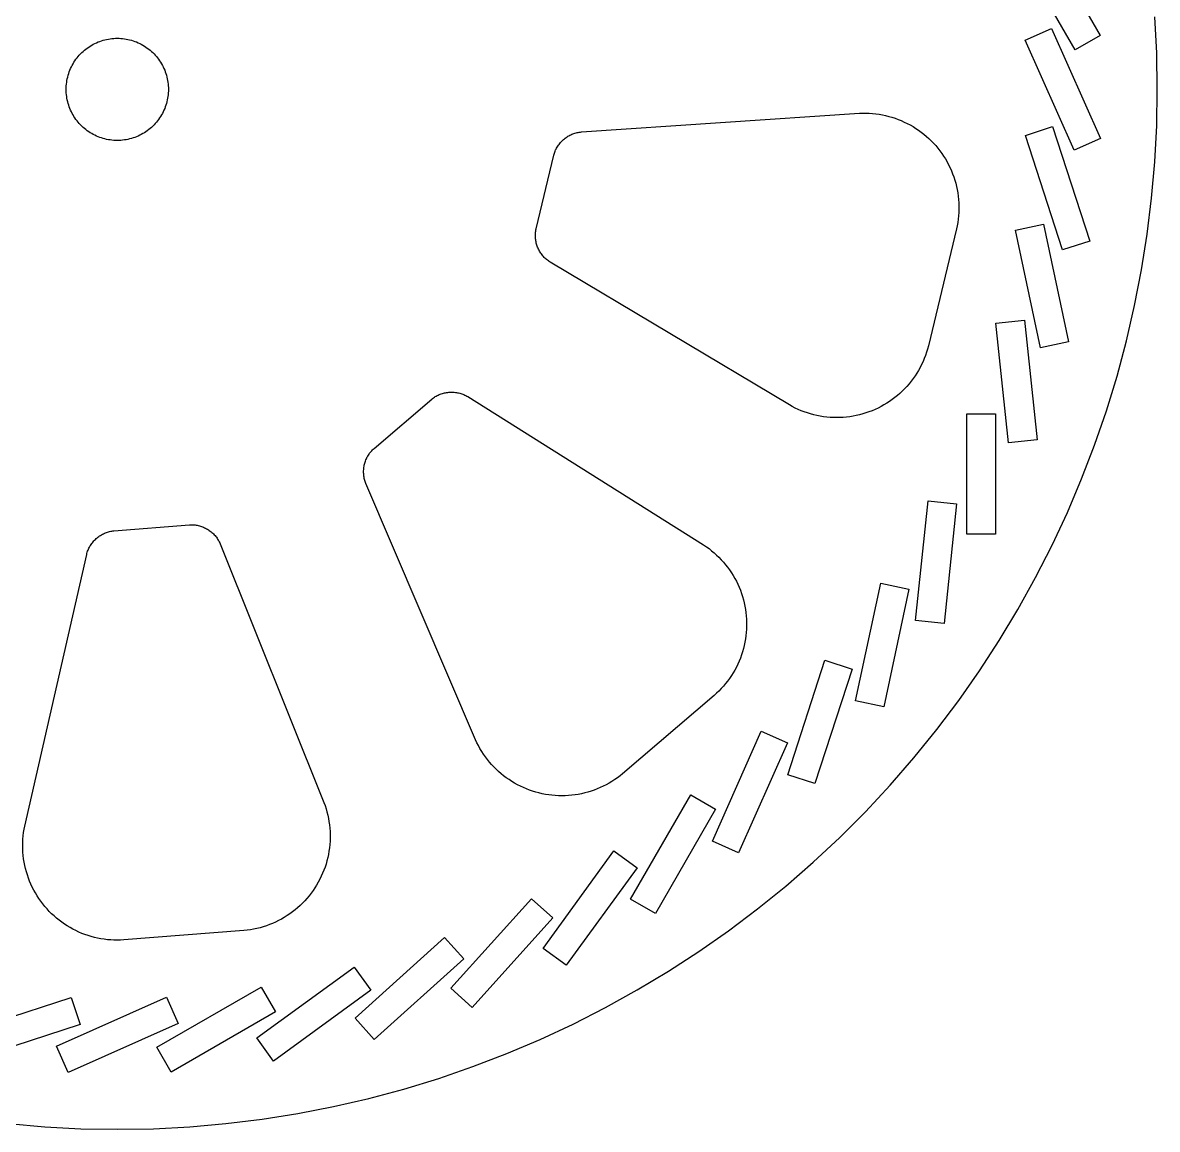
# Model space of a CAD drawing. Header units: metres. Extents: x -99 to 99, y -99 to 99.
# Drawn here: x -9 to 99, y -99 to 6.3 of the extents above; entities that cross this region are included whole.
import ezdxf

# ---------------------------------------------------------------- set-up
doc = ezdxf.new("R2010")
doc.units = ezdxf.units.M

msp = doc.modelspace()

# ---------------------------------------------------------------- linework, layer by layer
for p, q in [((87.8241, 15.0524), (93.5541, 5.12773)), ((91.1898, 3.76273), (85.4598, 13.6874)), ((98.9397, 3.45505), (98.7588, 6.90588)), ((86.4224, 4.67941), (88.9164, 5.78981)), ((88.9164, 5.78981), (93.5776, -4.67941)), ((-2.28397, 4.29553), (-2.13268, 4.37262)), ((-2.13268, 4.37262), (-1.97876, 4.4444)), ((-1.97876, 4.4444), (-1.82245, 4.51074)), ((-1.82245, 4.51074), (-1.66393, 4.57159)), ((-1.66393, 4.57159), (-1.50336, 4.62688)), ((-1.50336, 4.62688), (-1.34097, 4.67653)), ((-1.34097, 4.67653), (-1.17694, 4.72047)), ((-1.17694, 4.72047), (-1.01149, 4.75868)), ((-1.01149, 4.75868), (-0.84479, 4.79108)), ((-0.84479, 4.79108), (-0.67706, 4.81764)), ((-0.67706, 4.81764), (-0.50853, 4.83835)), ((-0.50853, 4.83835), (-0.33936, 4.85313)), ((-0.33936, 4.85313), (-0.16978, 4.86203)), ((-0.16978, 4.86203), (0, 4.86499)), ((0, 4.86499), (0.16978, 4.86203)), ((0.16978, 4.86203), (0.33936, 4.85313)), ((0.33936, 4.85313), (0.50853, 4.83835)), ((0.50853, 4.83835), (0.67706, 4.81764)), ((0.67706, 4.81764), (0.84479, 4.79108)), ((0.84479, 4.79108), (1.01149, 4.75868)), ((1.01149, 4.75868), (1.17694, 4.72047)), ((1.17694, 4.72047), (1.34097, 4.67653)), ((1.34097, 4.67653), (1.50336, 4.62688)), ((1.50336, 4.62688), (1.66393, 4.57159)), ((1.66393, 4.57159), (1.82245, 4.51074)), ((1.82245, 4.51074), (1.97876, 4.4444)), ((1.97876, 4.4444), (2.13268, 4.37262)), ((2.13268, 4.37262), (2.28397, 4.29553)), ((91.0836, -5.78981), (86.4224, 4.67941)), ((93.5541, 5.12773), (91.1898, 3.76273)), ((-3.72679, 3.12715), (-3.61539, 3.25531)), ((-3.61539, 3.25531), (-3.49959, 3.3795)), ((-3.49959, 3.3795), (-3.3795, 3.49959)), ((-3.3795, 3.49959), (-3.25531, 3.61539)), ((-3.25531, 3.61539), (-3.12715, 3.72679)), ((-3.12715, 3.72679), (-2.99518, 3.83366)), ((-2.99518, 3.83366), (-2.85957, 3.93587)), ((-2.85957, 3.93587), (-2.72046, 4.03326)), ((-2.72046, 4.03326), (-2.57805, 4.12575)), ((-2.57805, 4.12575), (-2.4325, 4.21321)), ((-2.4325, 4.21321), (-2.28397, 4.29553)), ((2.28397, 4.29553), (2.4325, 4.21321)), ((2.4325, 4.21321), (2.57805, 4.12575)), ((2.57805, 4.12575), (2.72046, 4.03326)), ((2.72046, 4.03326), (2.85957, 3.93587)), ((2.85957, 3.93587), (2.99518, 3.83366)), ((2.99518, 3.83366), (3.12715, 3.72679)), ((3.12715, 3.72679), (3.25531, 3.61539)), ((3.25531, 3.61539), (3.3795, 3.49959)), ((3.3795, 3.49959), (3.49959, 3.3795)), ((3.49959, 3.3795), (3.61539, 3.25531)), ((3.61539, 3.25531), (3.72679, 3.12715)), ((99, 0), (98.9397, 3.45505)), ((-4.37262, 2.13268), (-4.29553, 2.28397)), ((-4.29553, 2.28397), (-4.21321, 2.4325)), ((-4.21321, 2.4325), (-4.12575, 2.57805)), ((-4.12575, 2.57805), (-4.03326, 2.72046)), ((-4.03326, 2.72046), (-3.93587, 2.85957)), ((-3.93587, 2.85957), (-3.83366, 2.99518)), ((-3.83366, 2.99518), (-3.72679, 3.12715)), ((3.72679, 3.12715), (3.83366, 2.99518)), ((3.83366, 2.99518), (3.93587, 2.85957)), ((3.93587, 2.85957), (4.03326, 2.72046)), ((4.03326, 2.72046), (4.12575, 2.57805)), ((4.12575, 2.57805), (4.21321, 2.4325)), ((4.21321, 2.4325), (4.29553, 2.28397)), ((4.29553, 2.28397), (4.37262, 2.13268)), ((-4.75868, 1.01149), (-4.72047, 1.17694)), ((-4.72047, 1.17694), (-4.67653, 1.34097)), ((-4.67653, 1.34097), (-4.62688, 1.50336)), ((-4.62688, 1.50336), (-4.57159, 1.66393)), ((-4.57159, 1.66393), (-4.51074, 1.82245)), ((-4.51074, 1.82245), (-4.4444, 1.97876)), ((-4.4444, 1.97876), (-4.37262, 2.13268)), ((4.37262, 2.13268), (4.4444, 1.97876)), ((4.4444, 1.97876), (4.51074, 1.82245)), ((4.51074, 1.82245), (4.57159, 1.66393)), ((4.57159, 1.66393), (4.62688, 1.50336)), ((4.62688, 1.50336), (4.67653, 1.34097)), ((4.67653, 1.34097), (4.72047, 1.17694)), ((4.72047, 1.17694), (4.75868, 1.01149)), ((-4.86499, 0), (-4.86203, 0.16978)), ((-4.86203, -0.16978), (-4.86499, 0)), ((-4.86203, 0.16978), (-4.85313, 0.33936)), ((-4.85313, 0.33936), (-4.83835, 0.50853)), ((-4.83835, 0.50853), (-4.81764, 0.67706)), ((-4.81764, 0.67706), (-4.79108, 0.84479)), ((-4.79108, 0.84479), (-4.75868, 1.01149)), ((4.75868, 1.01149), (4.79108, 0.84479)), ((4.79108, 0.84479), (4.81764, 0.67706)), ((4.81764, 0.67706), (4.83835, 0.50853)), ((4.83835, 0.50853), (4.85313, 0.33936)), ((4.85313, 0.33936), (4.86203, 0.16978)), ((4.86203, 0.16978), (4.86499, 0)), ((4.86499, 0), (4.86203, -0.16978)), ((98.9397, -3.45505), (99, 0)), ((-4.85313, -0.33936), (-4.86203, -0.16978)), ((-4.83835, -0.50853), (-4.85313, -0.33936)), ((-4.81764, -0.67706), (-4.83835, -0.50853)), ((-4.79108, -0.84479), (-4.81764, -0.67706)), ((-4.75868, -1.01149), (-4.79108, -0.84479)), ((-4.72047, -1.17694), (-4.75868, -1.01149)), ((4.75868, -1.01149), (4.72047, -1.17694)), ((4.79108, -0.84479), (4.75868, -1.01149)), ((4.81764, -0.67706), (4.79108, -0.84479)), ((4.83835, -0.50853), (4.81764, -0.67706)), ((4.85313, -0.33936), (4.83835, -0.50853)), ((4.86203, -0.16978), (4.85313, -0.33936)), ((-4.67653, -1.34097), (-4.72047, -1.17694)), ((-4.62688, -1.50336), (-4.67653, -1.34097)), ((-4.57159, -1.66393), (-4.62688, -1.50336)), ((-4.51074, -1.82245), (-4.57159, -1.66393)), ((-4.4444, -1.97876), (-4.51074, -1.82245)), ((-4.37262, -2.13268), (-4.4444, -1.97876)), ((-4.29553, -2.28397), (-4.37262, -2.13268)), ((4.37262, -2.13268), (4.29553, -2.28397)), ((4.4444, -1.97876), (4.37262, -2.13268)), ((4.51074, -1.82245), (4.4444, -1.97876)), ((4.57159, -1.66393), (4.51074, -1.82245)), ((4.62688, -1.50336), (4.57159, -1.66393)), ((4.67653, -1.34097), (4.62688, -1.50336)), ((4.72047, -1.17694), (4.67653, -1.34097)), ((-4.21321, -2.4325), (-4.29553, -2.28397)), ((-4.12575, -2.57805), (-4.21321, -2.4325)), ((-4.03326, -2.72046), (-4.12575, -2.57805)), ((-3.93587, -2.85957), (-4.03326, -2.72046)), ((-3.83366, -2.99518), (-3.93587, -2.85957)), ((-3.72679, -3.12715), (-3.83366, -2.99518)), ((-3.61539, -3.25531), (-3.72679, -3.12715)), ((3.72679, -3.12715), (3.61539, -3.25531)), ((3.83366, -2.99518), (3.72679, -3.12715)), ((3.93587, -2.85957), (3.83366, -2.99518)), ((4.03326, -2.72046), (3.93587, -2.85957)), ((4.12575, -2.57805), (4.03326, -2.72046)), ((4.21321, -2.4325), (4.12575, -2.57805)), ((4.29553, -2.28397), (4.21321, -2.4325)), ((44.1845, -4.05098), (70.6425, -2.27562)), ((70.6425, -2.27562), (70.9565, -2.26465)), ((70.9565, -2.26465), (71.2706, -2.26466)), ((71.2706, -2.26466), (71.5846, -2.27562)), ((71.5846, -2.27562), (71.8979, -2.29752)), ((71.8979, -2.29752), (72.2104, -2.33037)), ((72.2104, -2.33037), (72.5215, -2.37408)), ((72.5215, -2.37408), (72.8308, -2.42863)), ((72.8308, -2.42863), (73.1381, -2.49394)), ((73.1381, -2.49394), (73.4429, -2.56995)), ((73.4429, -2.56995), (73.7449, -2.65654)), ((73.7449, -2.65654), (74.0437, -2.7536)), ((74.0437, -2.7536), (74.3389, -2.86107)), ((74.3389, -2.86107), (74.6301, -2.97874)), ((74.6301, -2.97874), (74.9171, -3.10651)), ((74.9171, -3.10651), (75.1995, -3.24423)), ((-3.49959, -3.3795), (-3.61539, -3.25531)), ((-3.3795, -3.49959), (-3.49959, -3.3795)), ((-3.25531, -3.61539), (-3.3795, -3.49959)), ((-3.12715, -3.72679), (-3.25531, -3.61539)), ((-2.99518, -3.83366), (-3.12715, -3.72679)), ((-2.85957, -3.93587), (-2.99518, -3.83366)), ((-2.72046, -4.03326), (-2.85957, -3.93587)), ((-2.57805, -4.12575), (-2.72046, -4.03326)), ((-2.4325, -4.21321), (-2.57805, -4.12575)), ((-2.28397, -4.29553), (-2.4325, -4.21321)), ((-2.13268, -4.37262), (-2.28397, -4.29553)), ((2.28397, -4.29553), (2.13268, -4.37262)), ((2.4325, -4.21321), (2.28397, -4.29553)), ((2.57805, -4.12575), (2.4325, -4.21321)), ((2.72046, -4.03326), (2.57805, -4.12575)), ((2.85957, -3.93587), (2.72046, -4.03326)), ((2.99518, -3.83366), (2.85957, -3.93587)), ((3.12715, -3.72679), (2.99518, -3.83366)), ((3.25531, -3.61539), (3.12715, -3.72679)), ((3.3795, -3.49959), (3.25531, -3.61539)), ((3.49959, -3.3795), (3.3795, -3.49959)), ((3.61539, -3.25531), (3.49959, -3.3795)), ((43.1781, -4.32063), (43.2738, -4.27803)), ((43.2738, -4.27803), (43.3709, -4.23882)), ((43.3709, -4.23882), (43.4693, -4.203)), ((43.4693, -4.203), (43.5688, -4.17062)), ((43.5688, -4.17062), (43.6695, -4.14177)), ((43.6695, -4.14177), (43.7711, -4.11644)), ((43.7711, -4.11644), (43.8735, -4.09467)), ((43.8735, -4.09467), (43.9767, -4.07648)), ((43.9767, -4.07648), (44.0804, -4.06192)), ((44.0804, -4.06192), (44.1845, -4.05098)), ((75.1995, -3.24423), (75.4768, -3.39169)), ((75.4768, -3.39169), (75.7489, -3.54877)), ((75.7489, -3.54877), (76.0153, -3.71524)), ((76.0153, -3.71524), (76.2757, -3.89091)), ((76.2757, -3.89091), (76.5299, -4.07556)), ((76.5299, -4.07556), (76.7774, -4.26897)), ((76.7774, -4.26897), (77.0181, -4.47089)), ((86.4381, -4.37981), (89.0345, -3.53619)), ((89.0345, -3.53619), (92.5758, -14.4353)), ((98.7588, -6.90588), (98.9397, -3.45505)), ((-1.97876, -4.4444), (-2.13268, -4.37262)), ((-1.82245, -4.51074), (-1.97876, -4.4444)), ((-1.66393, -4.57159), (-1.82245, -4.51074)), ((-1.50336, -4.62688), (-1.66393, -4.57159)), ((-1.34097, -4.67653), (-1.50336, -4.62688)), ((-1.17694, -4.72047), (-1.34097, -4.67653)), ((-1.01149, -4.75868), (-1.17694, -4.72047)), ((-0.84479, -4.79108), (-1.01149, -4.75868)), ((-0.67706, -4.81764), (-0.84479, -4.79108)), ((-0.50853, -4.83835), (-0.67706, -4.81764)), ((-0.33936, -4.85313), (-0.50853, -4.83835)), ((-0.16978, -4.86203), (-0.33936, -4.85313)), ((0, -4.86499), (-0.16978, -4.86203)), ((0.16978, -4.86203), (0, -4.86499)), ((0.33936, -4.85313), (0.16978, -4.86203)), ((0.50853, -4.83835), (0.33936, -4.85313)), ((0.67706, -4.81764), (0.50853, -4.83835)), ((0.84479, -4.79108), (0.67706, -4.81764)), ((1.01149, -4.75868), (0.84479, -4.79108)), ((1.17694, -4.72047), (1.01149, -4.75868)), ((1.34097, -4.67653), (1.17694, -4.72047)), ((1.50336, -4.62688), (1.34097, -4.67653)), ((1.66393, -4.57159), (1.50336, -4.62688)), ((1.82245, -4.51074), (1.66393, -4.57159)), ((1.97876, -4.4444), (1.82245, -4.51074)), ((2.13268, -4.37262), (1.97876, -4.4444)), ((41.9299, -5.40564), (41.9885, -5.31882)), ((41.9885, -5.31882), (42.05, -5.23412)), ((42.05, -5.23412), (42.1145, -5.1516)), ((42.1145, -5.1516), (42.1818, -5.07137)), ((42.1818, -5.07137), (42.2519, -4.99356)), ((42.2519, -4.99356), (42.3246, -4.91823)), ((42.3246, -4.91823), (42.4, -4.84549)), ((42.4, -4.84549), (42.4778, -4.77542)), ((42.4778, -4.77542), (42.558, -4.70811)), ((42.558, -4.70811), (42.6405, -4.64365)), ((42.6405, -4.64365), (42.7252, -4.58211)), ((42.7252, -4.58211), (42.812, -4.52353)), ((42.812, -4.52353), (42.9008, -4.46805)), ((42.9008, -4.46805), (42.9915, -4.41568)), ((42.9915, -4.41568), (43.084, -4.36653)), ((43.084, -4.36653), (43.1781, -4.32063)), ((77.0181, -4.47089), (77.2515, -4.68109)), ((77.2515, -4.68109), (77.4775, -4.89932)), ((77.4775, -4.89932), (77.6957, -5.12529)), ((77.6957, -5.12529), (77.9059, -5.35875)), ((77.9059, -5.35875), (78.1079, -5.5994)), ((89.9794, -15.2789), (86.4381, -4.37981)), ((93.5776, -4.67941), (91.0836, -5.78981)), ((39.8631, -13.282), (41.5482, -6.26309)), ((41.5482, -6.26309), (41.577, -6.16243)), ((41.577, -6.16243), (41.6094, -6.06285)), ((41.6094, -6.06285), (41.6452, -5.96445)), ((41.6452, -5.96445), (41.6844, -5.86736)), ((41.6844, -5.86736), (41.727, -5.7717)), ((41.727, -5.7717), (41.7729, -5.67757)), ((41.7729, -5.67757), (41.8221, -5.58513)), ((41.8221, -5.58513), (41.8745, -5.49445)), ((41.8745, -5.49445), (41.9299, -5.40564)), ((78.1079, -5.5994), (78.3013, -5.84695)), ((78.3013, -5.84695), (78.4859, -6.10109)), ((78.4859, -6.10109), (78.6616, -6.36153)), ((78.6616, -6.36153), (78.828, -6.62794)), ((78.828, -6.62794), (78.9851, -6.89999)), ((78.9851, -6.89999), (79.1326, -7.17737)), ((79.1326, -7.17737), (79.2703, -7.45972)), ((79.2703, -7.45972), (79.3981, -7.74669)), ((98.4577, -10.3483), (98.7588, -6.90588)), ((79.3981, -7.74669), (79.5158, -8.03798)), ((79.5158, -8.03798), (79.6232, -8.33316)), ((79.6232, -8.33316), (79.7203, -8.63194)), ((79.7203, -8.63194), (79.8069, -8.9339)), ((79.8069, -8.9339), (79.8829, -9.23872)), ((79.8829, -9.23872), (79.9482, -9.54601)), ((79.9482, -9.54601), (80.0027, -9.85538)), ((80.0027, -9.85538), (80.0465, -10.1665)), ((80.0465, -10.1665), (80.0793, -10.4789)), ((80.0793, -10.4789), (80.1012, -10.7923)), ((80.1012, -10.7923), (80.1122, -11.1062)), ((98.0365, -13.7781), (98.4577, -10.3483)), ((80.1012, -11.7343), (80.0793, -12.0477)), ((80.1122, -11.4203), (80.1012, -11.7343)), ((80.1122, -11.1062), (80.1122, -11.4203)), ((80.0027, -12.6712), (79.9482, -12.9805)), ((80.0465, -12.3601), (80.0027, -12.6712)), ((80.0793, -12.0477), (80.0465, -12.3601)), ((85.5068, -13.3911), (88.1771, -12.8235)), ((88.1771, -12.8235), (90.5598, -24.033)), ((39.7975, -13.9057), (39.7994, -13.8011)), ((39.7993, -14.0104), (39.7975, -13.9057)), ((39.8048, -14.115), (39.7993, -14.0104)), ((39.7994, -13.8011), (39.8048, -13.6965)), ((39.8048, -13.6965), (39.814, -13.5922)), ((39.814, -13.5922), (39.8267, -13.4882)), ((39.8267, -13.4882), (39.8431, -13.3848)), ((39.8431, -13.3848), (39.8631, -13.282)), ((79.8829, -13.2878), (77.2087, -24.4265)), ((79.9482, -12.9805), (79.8829, -13.2878)), ((87.8894, -24.6006), (85.5068, -13.3911)), ((97.496, -17.1912), (98.0365, -13.7781)), ((39.814, -14.2193), (39.8048, -14.115)), ((39.8267, -14.3233), (39.814, -14.2193)), ((39.8431, -14.4267), (39.8267, -14.3233)), ((39.8631, -14.5295), (39.8431, -14.4267)), ((39.8866, -14.6315), (39.8631, -14.5295)), ((39.9137, -14.7327), (39.8866, -14.6315)), ((39.9444, -14.8328), (39.9137, -14.7327)), ((39.9785, -14.9318), (39.9444, -14.8328)), ((40.016, -15.0296), (39.9785, -14.9318)), ((40.0569, -15.126), (40.016, -15.0296)), ((92.5758, -14.4353), (89.9794, -15.2789)), ((40.1012, -15.2209), (40.0569, -15.126)), ((40.1487, -15.3141), (40.1012, -15.2209)), ((40.1994, -15.4057), (40.1487, -15.3141)), ((40.2534, -15.4955), (40.1994, -15.4057)), ((40.3104, -15.5833), (40.2534, -15.4955)), ((40.3705, -15.6691), (40.3104, -15.5833)), ((40.4335, -15.7527), (40.3705, -15.6691)), ((40.4994, -15.8341), (40.4335, -15.7527)), ((40.5681, -15.9131), (40.4994, -15.8341)), ((40.6395, -15.9897), (40.5681, -15.9131)), ((40.7135, -16.0638), (40.6395, -15.9897)), ((40.7901, -16.1352), (40.7135, -16.0638)), ((40.8692, -16.2039), (40.7901, -16.1352)), ((40.9505, -16.2698), (40.8692, -16.2039)), ((41.0342, -16.3328), (40.9505, -16.2698)), ((41.1199, -16.3929), (41.0342, -16.3328)), ((41.2078, -16.4499), (41.1199, -16.3929)), ((63.9761, -30.0434), (41.2078, -16.4499)), ((96.8366, -20.5833), (97.496, -17.1912)), ((96.0593, -23.9503), (96.8366, -20.5833)), ((83.6386, -22.2556), (86.3537, -21.9702)), ((84.8365, -33.6528), (83.6386, -22.2556)), ((86.3537, -21.9702), (87.5515, -33.3674)), ((77.1274, -24.7299), (77.0356, -25.0304)), ((77.2087, -24.4265), (77.1274, -24.7299)), ((90.5598, -24.033), (87.8894, -24.6006)), ((95.1649, -27.2881), (96.0593, -23.9503)), ((76.698, -25.9098), (76.5652, -26.1945)), ((76.8207, -25.6207), (76.698, -25.9098)), ((76.9333, -25.3274), (76.8207, -25.6207)), ((77.0356, -25.0304), (76.9333, -25.3274)), ((76.2703, -26.7492), (76.1085, -27.0185)), ((76.4226, -26.4744), (76.2703, -26.7492)), ((76.5652, -26.1945), (76.4226, -26.4744)), ((75.3705, -28.0343), (75.1644, -28.2714)), ((75.5682, -27.7902), (75.3705, -28.0343)), ((75.7572, -27.5393), (75.5682, -27.7902)), ((75.9374, -27.2819), (75.7572, -27.5393)), ((76.1085, -27.0185), (75.9374, -27.2819)), ((94.1546, -30.5927), (95.1649, -27.2881)), ((30.3654, -29.1959), (30.4578, -29.1468)), ((30.4578, -29.1468), (30.5519, -29.1009)), ((30.5519, -29.1009), (30.6476, -29.0583)), ((30.6476, -29.0583), (30.7447, -29.0191)), ((30.7447, -29.0191), (30.8431, -28.9832)), ((30.8431, -28.9832), (30.9427, -28.9509)), ((30.9427, -28.9509), (31.0433, -28.922)), ((31.0433, -28.922), (31.1449, -28.8967)), ((31.1449, -28.8967), (31.2474, -28.8749)), ((31.2474, -28.8749), (31.3505, -28.8567)), ((31.3505, -28.8567), (31.4542, -28.8422)), ((31.4542, -28.8422), (31.5583, -28.8312)), ((31.5583, -28.8312), (31.6628, -28.8239)), ((31.6628, -28.8239), (31.7674, -28.8203)), ((31.7674, -28.8203), (31.8721, -28.8203)), ((31.8721, -28.8203), (31.9768, -28.8239)), ((31.9768, -28.8239), (32.0813, -28.8312)), ((32.0813, -28.8312), (32.1854, -28.8422)), ((32.1854, -28.8422), (32.2891, -28.8567)), ((32.2891, -28.8567), (32.3922, -28.8749)), ((32.3922, -28.8749), (32.4946, -28.8967)), ((32.4946, -28.8967), (32.5963, -28.922)), ((32.5963, -28.922), (32.6969, -28.9509)), ((32.6969, -28.9509), (32.7965, -28.9832)), ((32.7965, -28.9832), (32.8949, -29.0191)), ((32.8949, -29.0191), (32.992, -29.0583)), ((32.992, -29.0583), (33.0876, -29.1009)), ((33.0876, -29.1009), (33.1818, -29.1468)), ((33.1818, -29.1468), (33.2742, -29.1959)), ((74.2612, -29.1436), (74.017, -29.3413)), ((74.4982, -28.9375), (74.2612, -29.1436)), ((74.728, -28.7233), (74.4982, -28.9375)), ((74.9501, -28.5011), (74.728, -28.7233)), ((75.1644, -28.2714), (74.9501, -28.5011)), ((24.4429, -34.1763), (29.9318, -29.4884)), ((29.9318, -29.4884), (30.0143, -29.4239)), ((30.0143, -29.4239), (30.099, -29.3623)), ((30.099, -29.3623), (30.1859, -29.3038)), ((30.1859, -29.3038), (30.2747, -29.2483)), ((30.2747, -29.2483), (30.3654, -29.1959)), ((33.2742, -29.1959), (33.3649, -29.2483)), ((33.3649, -29.2483), (55.8134, -43.3636)), ((64.2508, -30.1957), (63.9761, -30.0434)), ((64.5307, -30.3383), (64.2508, -30.1957)), ((72.7013, -30.1957), (72.4214, -30.3383)), ((72.9761, -30.0434), (72.7013, -30.1957)), ((73.2453, -29.8816), (72.9761, -30.0434)), ((73.5088, -29.7105), (73.2453, -29.8816)), ((73.7661, -29.5303), (73.5088, -29.7105)), ((74.017, -29.3413), (73.7661, -29.5303)), ((64.8154, -30.4711), (64.5307, -30.3383)), ((65.1046, -30.5939), (64.8154, -30.4711)), ((65.3979, -30.7064), (65.1046, -30.5939)), ((65.6949, -30.8087), (65.3979, -30.7064)), ((65.9953, -30.9006), (65.6949, -30.8087)), ((66.2988, -30.9819), (65.9953, -30.9006)), ((66.6049, -31.0525), (66.2988, -30.9819)), ((66.9132, -31.1125), (66.6049, -31.0525)), ((67.2235, -31.1616), (66.9132, -31.1125)), ((67.5353, -31.1999), (67.2235, -31.1616)), ((67.8483, -31.2273), (67.5353, -31.1999)), ((68.162, -31.2437), (67.8483, -31.2273)), ((68.4761, -31.2492), (68.162, -31.2437)), ((68.7901, -31.2437), (68.4761, -31.2492)), ((69.1039, -31.2273), (68.7901, -31.2437)), ((69.4168, -31.1999), (69.1039, -31.2273)), ((69.7286, -31.1616), (69.4168, -31.1999)), ((70.0389, -31.1125), (69.7286, -31.1616)), ((70.3473, -31.0525), (70.0389, -31.1125)), ((70.6534, -30.9819), (70.3473, -31.0525)), ((70.9568, -30.9006), (70.6534, -30.9819)), ((71.2572, -30.8087), (70.9568, -30.9006)), ((71.5542, -30.7064), (71.2572, -30.8087)), ((71.8475, -30.5939), (71.5542, -30.7064)), ((72.1367, -30.4711), (71.8475, -30.5939)), ((72.4214, -30.3383), (72.1367, -30.4711)), ((80.8541, -42.3363), (80.8541, -30.8763)), ((80.8541, -30.8763), (83.5841, -30.8763)), ((83.5841, -30.8763), (83.5841, -42.3363)), ((93.0296, -33.86), (94.1546, -30.5927)), ((87.5515, -33.3674), (84.8365, -33.6528)), ((24.0233, -34.6424), (24.0863, -34.5588)), ((24.0863, -34.5588), (24.1522, -34.4774)), ((24.1522, -34.4774), (24.2209, -34.3984)), ((24.2209, -34.3984), (24.2923, -34.3218)), ((24.2923, -34.3218), (24.3664, -34.2477)), ((24.3664, -34.2477), (24.4429, -34.1763)), ((91.7912, -37.086), (93.0296, -33.86)), ((23.5394, -35.68), (23.5665, -35.5788)), ((23.5665, -35.5788), (23.5972, -35.4787)), ((23.5972, -35.4787), (23.6313, -35.3797)), ((23.6313, -35.3797), (23.6688, -35.2819)), ((23.6688, -35.2819), (23.7097, -35.1855)), ((23.7097, -35.1855), (23.754, -35.0906)), ((23.754, -35.0906), (23.8015, -34.9973)), ((23.8015, -34.9973), (23.8522, -34.9057)), ((23.8522, -34.9057), (23.9062, -34.816)), ((23.9062, -34.816), (23.9632, -34.7282)), ((23.9632, -34.7282), (24.0233, -34.6424)), ((23.4503, -36.4057), (23.4522, -36.3011)), ((23.4522, -36.5105), (23.4503, -36.4057)), ((23.4522, -36.3011), (23.4576, -36.1965)), ((23.4576, -36.615), (23.4522, -36.5105)), ((23.4576, -36.1965), (23.4668, -36.0922)), ((23.4668, -36.7193), (23.4576, -36.615)), ((23.4668, -36.0922), (23.4795, -35.9882)), ((23.4795, -36.8233), (23.4668, -36.7193)), ((23.4795, -35.9882), (23.4959, -35.8848)), ((23.4959, -35.8848), (23.5159, -35.782)), ((23.5159, -35.782), (23.5394, -35.68)), ((23.4959, -36.9267), (23.4795, -36.8233)), ((23.5159, -37.0295), (23.4959, -36.9267)), ((23.5394, -37.1315), (23.5159, -37.0295)), ((23.5665, -37.2327), (23.5394, -37.1315)), ((23.5972, -37.3328), (23.5665, -37.2327)), ((23.6313, -37.4318), (23.5972, -37.3328)), ((23.6688, -37.5296), (23.6313, -37.4318)), ((34.0986, -61.9098), (23.6688, -37.5296)), ((90.441, -40.2669), (91.7912, -37.086)), ((75.9858, -50.5559), (77.1837, -39.1587)), ((77.1837, -39.1587), (79.8987, -39.4441)), ((79.8987, -39.4441), (78.7009, -50.8413)), ((88.9806, -43.3987), (90.441, -40.2669)), ((-0.92705, -42.1468), (-0.8269, -42.1162)), ((-0.8269, -42.1162), (-0.72575, -42.0891)), ((-0.72575, -42.0891), (-0.62373, -42.0656)), ((-0.62373, -42.0656), (-0.52094, -42.0456)), ((-0.52094, -42.0456), (-0.41751, -42.0292)), ((-0.41751, -42.0292), (-0.31358, -42.0164)), ((-0.31358, -42.0164), (6.88254, -41.4501)), ((6.88254, -41.4501), (6.98718, -41.4464)), ((6.98718, -41.4464), (7.09189, -41.4464)), ((7.09189, -41.4464), (7.19655, -41.4501)), ((7.19655, -41.4501), (7.30099, -41.4574)), ((7.30099, -41.4574), (7.40514, -41.4683)), ((7.40514, -41.4683), (7.50883, -41.4829)), ((7.50883, -41.4829), (7.61195, -41.5011)), ((7.61195, -41.5011), (7.71439, -41.5229)), ((7.71439, -41.5229), (7.81599, -41.5482)), ((7.81599, -41.5482), (7.91666, -41.577)), ((7.91666, -41.577), (8.01624, -41.6094)), ((8.01624, -41.6094), (8.11462, -41.6452)), ((8.11462, -41.6452), (8.21173, -41.6844)), ((8.21173, -41.6844), (8.30739, -41.727)), ((8.30739, -41.727), (8.4015, -41.7729)), ((8.4015, -41.7729), (8.49396, -41.8221)), ((8.49396, -41.8221), (8.58466, -41.8745)), ((8.58466, -41.8745), (8.67345, -41.9299)), ((8.67345, -41.9299), (8.76027, -41.9885)), ((8.76027, -41.9885), (8.84497, -42.05)), ((8.84497, -42.05), (8.92751, -42.1145)), ((8.92751, -42.1145), (9.00771, -42.1818)), ((-2.42705, -43.2366), (-2.36403, -43.153)), ((-2.36403, -43.153), (-2.29813, -43.0716)), ((-2.29813, -43.0716), (-2.22943, -42.9926)), ((-2.22943, -42.9926), (-2.158, -42.916)), ((-2.158, -42.916), (-2.08397, -42.842)), ((-2.08397, -42.842), (-2.00739, -42.7706)), ((-2.00739, -42.7706), (-1.92836, -42.7019)), ((-1.92836, -42.7019), (-1.84697, -42.636)), ((-1.84697, -42.636), (-1.76335, -42.5729)), ((-1.76335, -42.5729), (-1.67757, -42.5129)), ((-1.67757, -42.5129), (-1.58975, -42.4558)), ((-1.58975, -42.4558), (-1.5, -42.4019)), ((-1.5, -42.4019), (-1.4084, -42.3512)), ((-1.4084, -42.3512), (-1.31511, -42.3036)), ((-1.31511, -42.3036), (-1.2202, -42.2594)), ((-1.2202, -42.2594), (-1.12381, -42.2184)), ((-1.12381, -42.2184), (-1.02605, -42.1809)), ((-1.02605, -42.1809), (-0.92705, -42.1468)), ((9.00771, -42.1818), (9.08554, -42.2519)), ((9.08554, -42.2519), (9.16086, -42.3246)), ((9.16086, -42.3246), (9.2336, -42.4)), ((9.2336, -42.4), (9.30367, -42.4778)), ((9.30367, -42.4778), (9.37097, -42.558)), ((9.37097, -42.558), (9.43544, -42.6405)), ((9.43544, -42.6405), (9.49699, -42.7252)), ((9.49699, -42.7252), (9.55554, -42.812)), ((9.55554, -42.812), (9.61104, -42.9008)), ((9.61104, -42.9008), (9.66341, -42.9915)), ((9.66341, -42.9915), (9.71255, -43.084)), ((9.71255, -43.084), (9.75845, -43.1781)), ((9.75845, -43.1781), (9.80104, -43.2738)), ((83.5841, -42.3363), (80.8541, -42.3363)), ((-8.80331, -70.1288), (-2.91087, -44.2742)), ((-2.91087, -44.2742), (-2.88377, -44.1731)), ((-2.88377, -44.1731), (-2.85316, -44.0729)), ((-2.85316, -44.0729), (-2.81908, -43.9739)), ((-2.81908, -43.9739), (-2.78154, -43.8762)), ((-2.78154, -43.8762), (-2.74063, -43.7798)), ((-2.74063, -43.7798), (-2.69638, -43.6849)), ((-2.69638, -43.6849), (-2.64883, -43.5916)), ((-2.64883, -43.5916), (-2.59807, -43.5)), ((-2.59807, -43.5), (-2.54414, -43.4102)), ((-2.54414, -43.4102), (-2.48711, -43.3224)), ((-2.48711, -43.3224), (-2.42705, -43.2366)), ((9.80104, -43.2738), (19.6655, -67.8882)), ((55.8134, -43.3636), (56.0739, -43.5393)), ((56.0739, -43.5393), (56.328, -43.724)), ((56.328, -43.724), (56.5755, -43.9174)), ((56.5755, -43.9174), (56.8162, -44.1193)), ((56.8162, -44.1193), (57.0497, -44.3295)), ((87.4118, -46.4777), (88.9806, -43.3987)), ((57.0497, -44.3295), (57.2756, -44.5477)), ((57.2756, -44.5477), (57.4939, -44.7737)), ((57.4939, -44.7737), (57.7041, -45.0072)), ((57.7041, -45.0072), (57.906, -45.2478)), ((57.906, -45.2478), (58.0994, -45.4953)), ((58.0994, -45.4953), (58.284, -45.7495)), ((58.284, -45.7495), (58.4597, -46.0099)), ((58.4597, -46.0099), (58.6262, -46.2763)), ((58.6262, -46.2763), (58.7832, -46.5484)), ((58.7832, -46.5484), (58.9307, -46.8258)), ((58.9307, -46.8258), (59.0684, -47.1081)), ((59.0684, -47.1081), (59.1962, -47.3951)), ((59.1962, -47.3951), (59.3139, -47.6864)), ((70.285, -58.2216), (72.6677, -47.0121)), ((72.6677, -47.0121), (75.338, -47.5797)), ((85.7365, -49.5), (87.4118, -46.4777)), ((59.3139, -47.6864), (59.4213, -47.9816)), ((59.4213, -47.9816), (59.5184, -48.2803)), ((59.5184, -48.2803), (59.605, -48.5823)), ((59.605, -48.5823), (59.681, -48.8871)), ((75.338, -47.5797), (72.9554, -58.7892)), ((59.681, -48.8871), (59.7463, -49.1944)), ((59.7463, -49.1944), (59.8009, -49.5038)), ((59.8009, -49.5038), (59.8446, -49.8148)), ((83.9568, -52.462), (85.7365, -49.5)), ((59.8446, -49.8148), (59.8774, -50.1273)), ((59.8774, -50.1273), (59.8993, -50.4407)), ((59.8993, -50.4407), (59.9103, -50.7546)), ((59.9103, -50.7546), (59.9103, -51.0687)), ((78.7009, -50.8413), (75.9858, -50.5559)), ((59.8774, -51.6961), (59.8446, -52.0085)), ((59.8993, -51.3827), (59.8774, -51.6961)), ((59.9103, -51.0687), (59.8993, -51.3827)), ((59.7463, -52.629), (59.681, -52.9362)), ((59.8009, -52.3196), (59.7463, -52.629)), ((59.8446, -52.0085), (59.8009, -52.3196)), ((82.0747, -55.3601), (83.9568, -52.462)), ((59.4213, -53.8418), (59.3139, -54.137)), ((59.5184, -53.543), (59.4213, -53.8418)), ((59.605, -53.2411), (59.5184, -53.543)), ((59.681, -52.9362), (59.605, -53.2411)), ((58.9307, -54.9976), (58.7832, -55.275)), ((59.0684, -54.7153), (58.9307, -54.9976)), ((59.1962, -54.4283), (59.0684, -54.7153)), ((59.3139, -54.137), (59.1962, -54.4283)), ((63.8142, -65.2495), (67.3555, -54.3504)), ((67.3555, -54.3504), (69.9519, -55.194)), ((58.284, -56.0739), (58.0994, -56.328)), ((58.4597, -55.8134), (58.284, -56.0739)), ((58.6262, -55.547), (58.4597, -55.8134)), ((58.7832, -55.275), (58.6262, -55.547)), ((69.9519, -55.194), (66.4106, -66.0931)), ((80.0927, -58.1907), (82.0747, -55.3601)), ((57.4939, -57.0497), (57.2756, -57.2756)), ((57.7041, -56.8162), (57.4939, -57.0497)), ((57.906, -56.5756), (57.7041, -56.8162)), ((58.0994, -56.328), (57.906, -56.5756)), ((56.8162, -57.7041), (48.1056, -65.1436)), ((57.0497, -57.4939), (56.8162, -57.7041)), ((57.2756, -57.2756), (57.0497, -57.4939)), ((72.9554, -58.7892), (70.285, -58.2216)), ((78.0131, -60.9505), (80.0927, -58.1907)), ((56.6441, -71.5625), (61.3054, -61.0932)), ((61.3054, -61.0932), (63.7993, -62.2036)), ((75.8384, -63.636), (78.0131, -60.9505)), ((34.2314, -62.1945), (34.0986, -61.9098)), ((34.374, -62.4744), (34.2314, -62.1945)), ((34.5263, -62.7492), (34.374, -62.4744)), ((63.7993, -62.2036), (59.1381, -72.6728)), ((34.6881, -63.0185), (34.5263, -62.7492)), ((34.8592, -63.2819), (34.6881, -63.0185)), ((35.0394, -63.5393), (34.8592, -63.2819)), ((35.2284, -63.7902), (35.0394, -63.5393)), ((73.5713, -66.2439), (75.8384, -63.636)), ((35.4261, -64.0343), (35.2284, -63.7902)), ((35.6322, -64.2714), (35.4261, -64.0343)), ((35.8465, -64.5011), (35.6322, -64.2714)), ((36.0686, -64.7233), (35.8465, -64.5011)), ((36.2984, -64.9375), (36.0686, -64.7233)), ((36.5354, -65.1436), (36.2984, -64.9375)), ((36.7796, -65.3413), (36.5354, -65.1436)), ((37.0305, -65.5303), (36.7796, -65.3413)), ((37.2878, -65.7105), (37.0305, -65.5303)), ((37.5513, -65.8816), (37.2878, -65.7105)), ((37.8205, -66.0434), (37.5513, -65.8816)), ((47.0898, -65.8817), (46.8205, -66.0434)), ((47.3533, -65.7105), (47.0898, -65.8817)), ((47.6106, -65.5304), (47.3533, -65.7105)), ((47.8615, -65.3413), (47.6106, -65.5304)), ((48.1056, -65.1436), (47.8615, -65.3413)), ((66.4106, -66.0931), (63.8142, -65.2495)), ((38.0953, -66.1957), (37.8205, -66.0434)), ((38.3752, -66.3383), (38.0953, -66.1957)), ((38.6599, -66.4711), (38.3752, -66.3383)), ((38.9491, -66.5939), (38.6599, -66.4711)), ((39.2424, -66.7064), (38.9491, -66.5939)), ((39.5394, -66.8087), (39.2424, -66.7064)), ((39.8398, -66.9006), (39.5394, -66.8087)), ((40.1432, -66.9819), (39.8398, -66.9006)), ((44.8013, -66.9006), (44.4978, -66.9819)), ((45.1017, -66.8087), (44.8013, -66.9006)), ((45.3987, -66.7064), (45.1017, -66.8087)), ((45.692, -66.5939), (45.3987, -66.7064)), ((45.9812, -66.4711), (45.692, -66.5939)), ((46.2659, -66.3383), (45.9812, -66.4711)), ((46.5458, -66.1957), (46.2659, -66.3383)), ((46.8205, -66.0434), (46.5458, -66.1957)), ((71.2146, -68.7712), (73.5713, -66.2439)), ((19.6655, -67.8882), (19.7729, -68.1834)), ((40.4493, -67.0525), (40.1432, -66.9819)), ((40.7577, -67.1125), (40.4493, -67.0525)), ((41.068, -67.1616), (40.7577, -67.1125)), ((41.3798, -67.1999), (41.068, -67.1616)), ((41.6927, -67.2273), (41.3798, -67.1999)), ((42.0064, -67.2437), (41.6927, -67.2273)), ((42.3205, -67.2492), (42.0064, -67.2437)), ((42.6346, -67.2437), (42.3205, -67.2492)), ((42.9483, -67.2273), (42.6346, -67.2437)), ((43.2613, -67.1999), (42.9483, -67.2273)), ((43.5731, -67.1616), (43.2613, -67.1999)), ((43.8834, -67.1125), (43.5731, -67.1616)), ((44.1917, -67.0525), (43.8834, -67.1125)), ((44.4978, -66.9819), (44.1917, -67.0525)), ((48.8535, -77.0914), (54.5835, -67.1667)), ((54.5835, -67.1667), (56.9478, -68.5317)), ((19.7729, -68.1834), (19.87, -68.4822)), ((19.87, -68.4822), (19.9566, -68.7842)), ((19.9566, -68.7842), (20.0326, -69.089)), ((20.0326, -69.089), (20.0979, -69.3963)), ((56.9478, -68.5317), (51.2178, -78.4563)), ((68.7712, -71.2146), (71.2146, -68.7712)), ((-8.86327, -70.4372), (-8.80331, -70.1288)), ((20.0979, -69.3963), (20.1525, -69.7056)), ((20.1525, -69.7056), (20.1962, -70.0167)), ((20.1962, -70.0167), (20.229, -70.3291)), ((-8.97807, -71.3722), (-8.95068, -71.0592)), ((-8.95068, -71.0592), (-8.9124, -70.7474)), ((-8.9124, -70.7474), (-8.86327, -70.4372)), ((20.229, -70.3291), (20.2509, -70.6425)), ((20.2509, -70.6425), (20.2619, -70.9565)), ((20.2619, -71.2706), (20.2509, -71.5846)), ((20.2619, -70.9565), (20.2619, -71.2706)), ((66.2439, -73.5713), (68.7712, -71.2146)), ((-9, -72), (-8.99451, -71.6859)), ((-8.99451, -72.3141), (-9, -72)), ((-8.99451, -71.6859), (-8.97807, -71.3722)), ((-8.97807, -72.6278), (-8.99451, -72.3141)), ((20.1962, -72.2104), (20.1525, -72.5215)), ((20.229, -71.8979), (20.1962, -72.2104)), ((20.2509, -71.5846), (20.229, -71.8979)), ((59.1381, -72.6728), (56.6441, -71.5625)), ((-8.95068, -72.9408), (-8.97807, -72.6278)), ((-8.9124, -73.2525), (-8.95068, -72.9408)), ((-8.86327, -73.5628), (-8.9124, -73.2525)), ((20.0326, -73.1381), (19.9566, -73.4429)), ((20.0979, -72.8308), (20.0326, -73.1381)), ((20.1525, -72.5215), (20.0979, -72.8308)), ((40.5277, -81.7756), (47.2637, -72.5043)), ((47.2637, -72.5043), (49.4723, -74.1089)), ((-8.80331, -73.8712), (-8.86327, -73.5628)), ((-8.73265, -74.1773), (-8.80331, -73.8712)), ((-8.65135, -74.4807), (-8.73265, -74.1773)), ((-8.55949, -74.7811), (-8.65135, -74.4807)), ((19.6655, -74.3389), (19.5478, -74.6301)), ((19.7729, -74.0437), (19.6655, -74.3389)), ((19.87, -73.7449), (19.7729, -74.0437)), ((19.9566, -73.4429), (19.87, -73.7449)), ((49.4723, -74.1089), (42.7363, -83.3803)), ((63.636, -75.8384), (66.2439, -73.5713)), ((-8.45723, -75.0782), (-8.55949, -74.7811)), ((-8.34465, -75.3714), (-8.45723, -75.0782)), ((-8.22191, -75.6606), (-8.34465, -75.3714)), ((19.1348, -75.4768), (18.9778, -75.7489)), ((19.2823, -75.1995), (19.1348, -75.4768)), ((19.42, -74.9171), (19.2823, -75.1995)), ((19.5478, -74.6301), (19.42, -74.9171)), ((-8.08914, -75.9453), (-8.22191, -75.6606)), ((-7.94652, -76.2252), (-8.08914, -75.9453)), ((-7.79422, -76.5), (-7.94652, -76.2252)), ((-7.63243, -76.7693), (-7.79422, -76.5)), ((18.451, -76.5299), (18.2576, -76.7774)), ((18.6356, -76.2757), (18.451, -76.5299)), ((18.8113, -76.0153), (18.6356, -76.2757)), ((18.9778, -75.7489), (18.8113, -76.0153)), ((60.9505, -78.0131), (63.636, -75.8384)), ((-7.46133, -77.0327), (-7.63243, -76.7693)), ((-7.28114, -77.2901), (-7.46133, -77.0327)), ((-7.09209, -77.5409), (-7.28114, -77.2901)), ((-6.89439, -77.7851), (-7.09209, -77.5409)), ((17.4012, -77.6957), (17.1678, -77.9059)), ((17.6272, -77.4775), (17.4012, -77.6957)), ((17.8454, -77.2515), (17.6272, -77.4775)), ((18.0556, -77.0181), (17.8454, -77.2515)), ((18.2576, -76.7774), (18.0556, -77.0181)), ((31.7578, -85.5639), (39.426, -77.0475)), ((39.426, -77.0475), (41.4548, -78.8742)), ((51.2178, -78.4563), (48.8535, -77.0914)), ((-6.68829, -78.0222), (-6.89439, -77.7851)), ((-6.47404, -78.2519), (-6.68829, -78.0222)), ((-6.25192, -78.474), (-6.47404, -78.2519)), ((-6.02217, -78.6883), (-6.25192, -78.474)), ((-5.78508, -78.8944), (-6.02217, -78.6883)), ((15.8986, -78.8281), (15.6266, -78.9851)), ((16.165, -78.6616), (15.8986, -78.8281)), ((16.4254, -78.4859), (16.165, -78.6616)), ((16.6796, -78.3013), (16.4254, -78.4859)), ((16.9271, -78.1079), (16.6796, -78.3013)), ((17.1678, -77.9059), (16.9271, -78.1079)), ((58.1907, -80.0927), (60.9505, -78.0131)), ((-5.54094, -79.0921), (-5.78508, -78.8944)), ((-5.29005, -79.2811), (-5.54094, -79.0921)), ((-5.03273, -79.4613), (-5.29005, -79.2811)), ((-4.76927, -79.6324), (-5.03273, -79.4613)), ((-4.5, -79.7942), (-4.76927, -79.6324)), ((-4.22523, -79.9465), (-4.5, -79.7942)), ((13.2878, -79.8829), (12.9805, -79.9482)), ((13.5926, -79.8069), (13.2878, -79.8829)), ((13.8946, -79.7203), (13.5926, -79.8069)), ((14.1934, -79.6232), (13.8946, -79.7203)), ((14.4886, -79.5158), (14.1934, -79.6232)), ((14.7798, -79.3981), (14.4886, -79.5158)), ((15.0668, -79.2703), (14.7798, -79.3981)), ((15.3492, -79.1326), (15.0668, -79.2703)), ((15.6266, -78.9851), (15.3492, -79.1326)), ((41.4548, -78.8742), (33.7866, -87.3907)), ((-3.94533, -80.0891), (-4.22523, -79.9465)), ((-3.66063, -80.2219), (-3.94533, -80.0891)), ((-3.37144, -80.3447), (-3.66063, -80.2219)), ((-3.07817, -80.4572), (-3.37144, -80.3447)), ((-2.78114, -80.5595), (-3.07817, -80.4572)), ((-2.48073, -80.6514), (-2.78114, -80.5595)), ((-2.17729, -80.7327), (-2.48073, -80.6514)), ((-1.8712, -80.8033), (-2.17729, -80.7327)), ((-1.56282, -80.8633), (-1.8712, -80.8033)), ((-1.25255, -80.9124), (-1.56282, -80.8633)), ((-0.94075, -80.9507), (-1.25255, -80.9124)), ((-0.62781, -80.9781), (-0.94075, -80.9507)), ((-0.31409, -80.9945), (-0.62781, -80.9781)), ((0, -81), (-0.31409, -80.9945)), ((0.31407, -80.9945), (0, -81)), ((0.62779, -80.9781), (0.31407, -80.9945)), ((12.0477, -80.0793), (0.62779, -80.9781)), ((12.3601, -80.0465), (12.0477, -80.0793)), ((12.6712, -80.0027), (12.3601, -80.0465)), ((12.9805, -79.9482), (12.6712, -80.0027)), ((22.6399, -88.4148), (31.1564, -80.7466)), ((31.1564, -80.7466), (32.9831, -82.7754)), ((55.3601, -82.0747), (58.1907, -80.0927)), ((42.7363, -83.3803), (40.5277, -81.7756)), ((52.462, -83.9568), (55.3601, -82.0747)), ((32.9831, -82.7754), (24.4667, -90.4436)), ((13.274, -90.297), (22.5454, -83.561)), ((22.5454, -83.561), (24.15, -85.7696)), ((49.5, -85.7365), (52.462, -83.9568)), ((3.76273, -91.1898), (13.6874, -85.4598)), ((13.6874, -85.4598), (15.0524, -87.8241)), ((24.15, -85.7696), (14.8787, -92.5056)), ((33.7866, -87.3907), (31.7578, -85.5639)), ((46.4777, -87.4118), (49.5, -85.7365)), ((-15.2789, -89.9794), (-4.37981, -86.4381)), ((-5.78981, -91.0836), (4.67941, -86.4224)), ((-4.37981, -86.4381), (-3.53619, -89.0345)), ((4.67941, -86.4224), (5.78981, -88.9164)), ((43.3987, -88.9806), (46.4777, -87.4118)), ((15.0524, -87.8241), (5.12773, -93.5541)), ((24.4667, -90.4436), (22.6399, -88.4148)), ((-3.53619, -89.0345), (-14.4353, -92.5758)), ((5.78981, -88.9164), (-4.67941, -93.5776)), ((40.2669, -90.441), (43.3987, -88.9806)), ((14.8787, -92.5056), (13.274, -90.297)), ((37.086, -91.7912), (40.2669, -90.441)), ((-4.67941, -93.5776), (-5.78981, -91.0836)), ((5.12773, -93.5541), (3.76273, -91.1898)), ((33.86, -93.0296), (37.086, -91.7912)), ((30.5927, -94.1546), (33.86, -93.0296)), ((27.2881, -95.1649), (30.5927, -94.1546)), ((20.5833, -96.8366), (23.9503, -96.0593)), ((23.9503, -96.0593), (27.2881, -95.1649)), ((17.1912, -97.496), (20.5833, -96.8366)), ((10.3483, -98.4577), (13.7781, -98.0365)), ((13.7781, -98.0365), (17.1912, -97.496)), ((-10.3483, -98.4577), (-6.90588, -98.7588)), ((-6.90588, -98.7588), (-3.45505, -98.9397)), ((-3.45505, -98.9397), (0, -99)), ((0, -99), (3.45505, -98.9397)), ((3.45505, -98.9397), (6.90588, -98.7588)), ((6.90588, -98.7588), (10.3483, -98.4577))]:
    msp.add_line(p, q)

doc.saveas('drawing.dxf')
